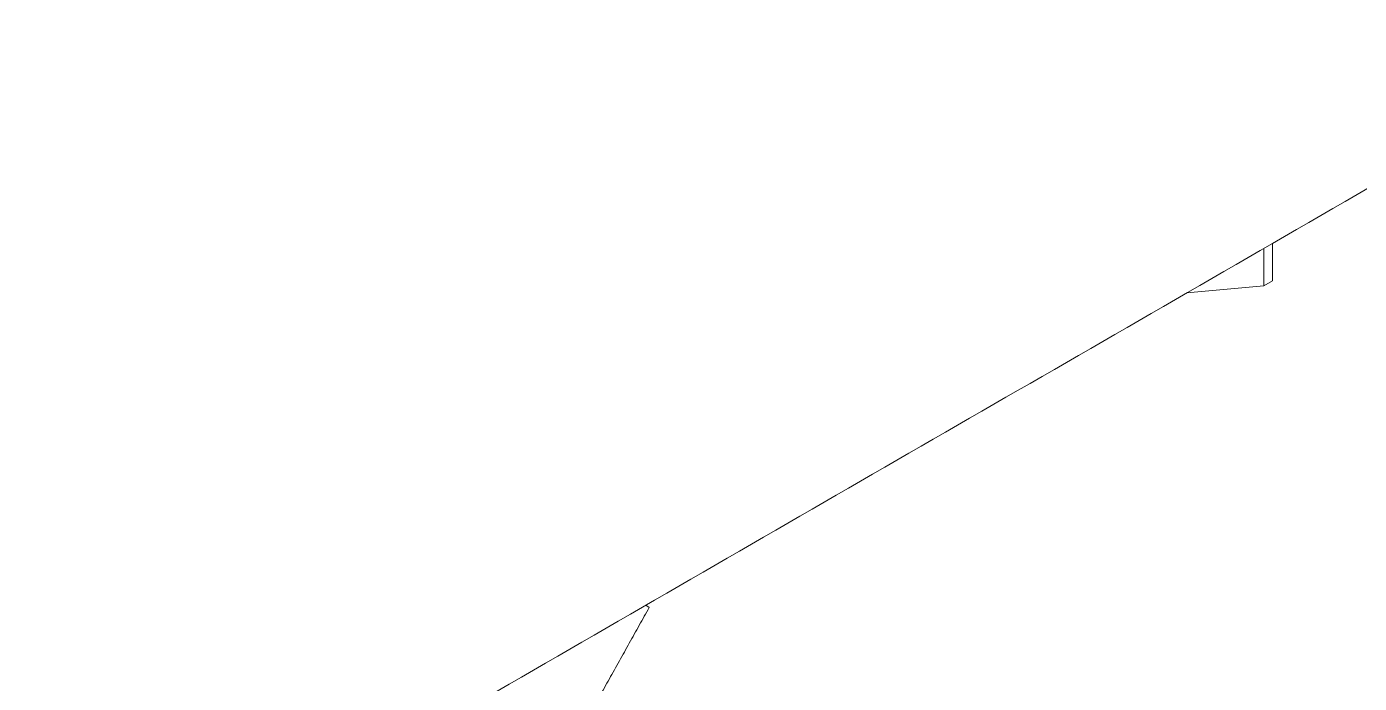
# Model space of a CAD drawing. Extents: x 12.1 to 108.7, y 1 to 80.4.
# Drawn here: x 75.076 to 76.704, y 59.261 to 60.063 of the extents above; entities that cross this region are included whole.
import ezdxf

# ---------------------------------------------------------------- set-up
doc = ezdxf.new("R2010")
doc.units = 0
doc.header["$MEASUREMENT"] = 0
doc.linetypes.add('SLD-Solid', pattern=[0])
doc.layers.add('OBJECT', color=7, linetype='CONTINUOUS')

msp = doc.modelspace()

# ---------------------------------------------------------------- linework, layer by layer
at = {"layer": 'OBJECT', "linetype": 'SLD-Solid', "lineweight": 15}
for p, q in [((76.5982, 59.7528), (76.5982, 59.7987)), ((76.5876, 59.7467), (76.5876, 59.7926)), ((76.5876, 59.7467), (76.4935, 59.7383)), ((76.5982, 59.7528), (76.5876, 59.7467)), ((75.8365, 59.354), (75.8322, 59.3565))]:
    msp.add_line(p, q, dxfattribs=at)
for points in [[(73.2678, 57.8762), (77.0567, 60.0634)], [(75.7391, 59.1793), (75.8365, 59.354)]]:
    msp.add_open_spline(points, degree=1, dxfattribs=at)

doc.saveas('drawing.dxf')
